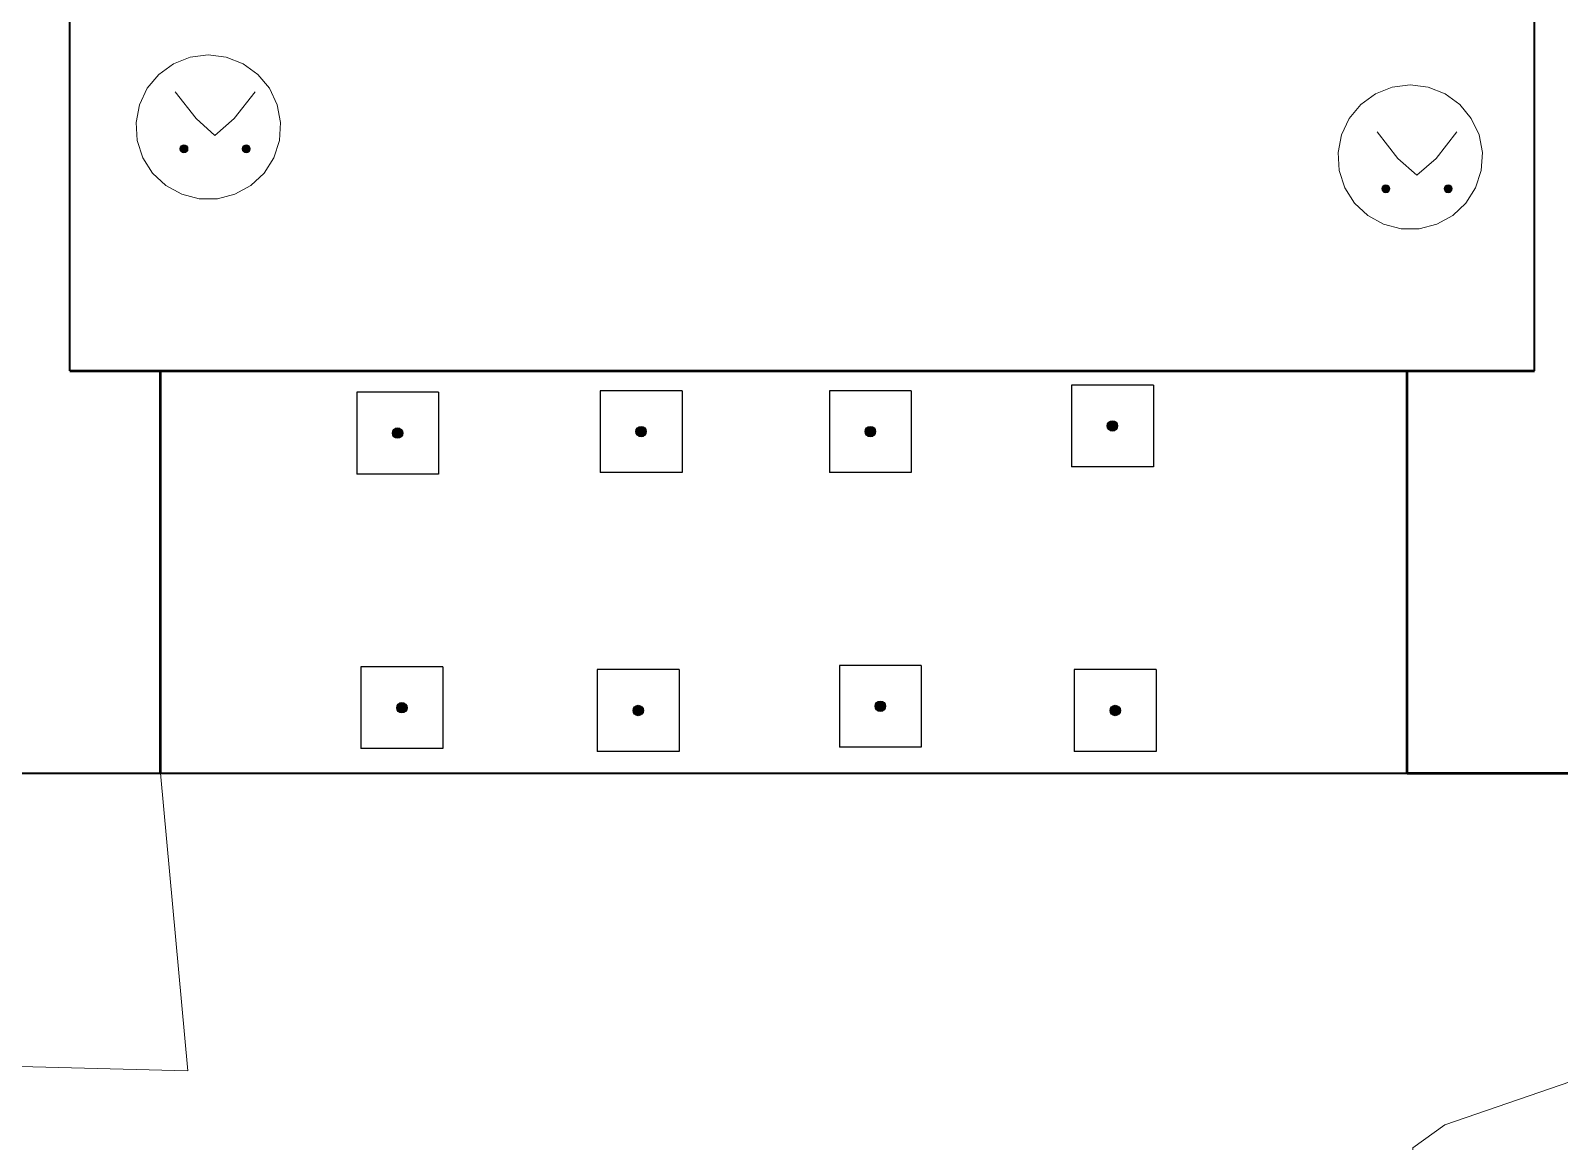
# Model space of a CAD drawing. Extents: x 1000 to 4000, y -5000 to -1000.
# Drawn here: x 1532.92 to 1570.26, y -4349.34 to -4322.2 of the extents above; entities that cross this region are included whole.
import ezdxf

# ---------------------------------------------------------------- set-up
doc = ezdxf.new("R2010")
doc.units = 0
doc.header["$MEASUREMENT"] = 0
for name, color, linetype in [('СЛОЙ_24', 7, 'CONTINUOUS'), ('СЛОЙ_41', 7, 'CONTINUOUS'), ('СЛОЙ_6', 7, 'CONTINUOUS')]:
    doc.layers.add(name, color=color, linetype=linetype)

# ---------------------------------------------------------------- blocks, each defined once
blk = doc.blocks.new('*U105')
at = {"layer": 'СЛОЙ_6', "color": 7, "linetype": 'Continuous'}
for points in [[(-0.125, -0.025), (-0.127, 0), (-0.125, 0.025)], [(-0.118, -0.049), (-0.125, 0.025), (-0.118, 0.049)], [(-0.125, -0.025), (-0.125, 0.025), (-0.118, -0.049)], [(-0.106, -0.071), (-0.118, 0.049), (-0.106, 0.071)], [(-0.118, -0.049), (-0.118, 0.049), (-0.106, -0.071)], [(-0.09, -0.09), (-0.106, 0.071), (-0.09, 0.09)], [(-0.106, -0.071), (-0.106, 0.071), (-0.09, -0.09)], [(-0.071, -0.106), (-0.09, 0.09), (-0.071, 0.106)], [(-0.09, -0.09), (-0.09, 0.09), (-0.071, -0.106)], [(-0.049, -0.118), (-0.071, 0.106), (-0.049, 0.118)], [(-0.071, -0.106), (-0.071, 0.106), (-0.049, -0.118)], [(-0.025, -0.125), (-0.049, 0.118), (-0.025, 0.125)], [(-0.049, -0.118), (-0.049, 0.118), (-0.025, -0.125)], [(0, -0.127), (-0.025, 0.125), (0, 0.127)], [(-0.025, -0.125), (-0.025, 0.125), (0, -0.127)]]:
    blk.add_solid(points, dxfattribs=at)
at = {"layer": 'СЛОЙ_6', "color": 7, "linetype": 'Continuous', "extrusion": (0, 0, -1)}
for points in [[(0, -0.127), (0, 0.127), (-0.025, -0.125)], [(-0.025, -0.125), (0, 0.127), (-0.025, 0.125)], [(-0.025, -0.125), (-0.025, 0.125), (-0.049, -0.118)], [(-0.049, -0.118), (-0.025, 0.125), (-0.049, 0.118)], [(-0.049, -0.118), (-0.049, 0.118), (-0.071, -0.106)], [(-0.071, -0.106), (-0.049, 0.118), (-0.071, 0.106)], [(-0.071, -0.106), (-0.071, 0.106), (-0.09, -0.09)], [(-0.09, -0.09), (-0.071, 0.106), (-0.09, 0.09)], [(-0.09, -0.09), (-0.09, 0.09), (-0.106, -0.071)], [(-0.106, -0.071), (-0.09, 0.09), (-0.106, 0.071)], [(-0.106, -0.071), (-0.106, 0.071), (-0.118, -0.049)], [(-0.118, -0.049), (-0.106, 0.071), (-0.118, 0.049)], [(-0.118, -0.049), (-0.118, 0.049), (-0.125, -0.025)], [(-0.125, -0.025), (-0.118, 0.049), (-0.125, 0.025)], [(-0.125, -0.025), (-0.125, 0.025), (-0.127, 0)]]:
    blk.add_solid(points, dxfattribs=at)
blk = doc.blocks.new('108_1_1')
at = {"layer": 'СЛОЙ_6', "color": 7, "linetype": 'Continuous'}
for p, q in [((1, 1), (-1, 1)), ((-1, -1), (-1, 1)), ((1, -1), (1, 1)), ((1, -1), (-1, -1))]:
    blk.add_line(p, q, dxfattribs=at)
blk.add_circle((0, 0), 0.127, dxfattribs=at)
blk.add_blockref('*U105', (0, 0), dxfattribs=at)

msp = doc.modelspace()

# ---------------------------------------------------------------- linework, layer by layer
at = {"layer": 'СЛОЙ_24', "color": 253, "linetype": 'Continuous', "lineweight": 0}
msp.add_line((1536.755, -4347.61), (1536.094, -4340.341), dxfattribs=at)
for points in [[(1537.258, -4322.786), (1537.697, -4322.842), (1538.109, -4323.005), (1538.467, -4323.265), (1538.749, -4323.606), (1538.937, -4324.006), (1539.02, -4324.441), (1538.993, -4324.883), (1538.856, -4325.304), (1538.619, -4325.678), (1538.296, -4325.981), (1537.908, -4326.194), (1537.479, -4326.305), (1537.036, -4326.305), (1536.608, -4326.194), (1536.22, -4325.981), (1535.897, -4325.678), (1535.66, -4325.304), (1535.523, -4324.883), (1535.495, -4324.441), (1535.578, -4324.006), (1535.766, -4323.606), (1536.049, -4323.265), (1536.407, -4323.005), (1536.818, -4322.842)], [(1566.615, -4323.521), (1567.054, -4323.576), (1567.466, -4323.739), (1567.824, -4324), (1568.106, -4324.341), (1568.295, -4324.741), (1568.378, -4325.176), (1568.35, -4325.618), (1568.213, -4326.039), (1567.976, -4326.413), (1567.653, -4326.716), (1567.265, -4326.929), (1566.836, -4327.039), (1566.393, -4327.039), (1565.965, -4326.929), (1565.577, -4326.716), (1565.254, -4326.413), (1565.017, -4326.039), (1564.88, -4325.618), (1564.852, -4325.176), (1564.935, -4324.741), (1565.124, -4324.341), (1565.406, -4324), (1565.764, -4323.739), (1566.176, -4323.576)]]:
    msp.add_lwpolyline(points, close=True, dxfattribs=at)
for points in [[(1592.914, -4334.811), (1590.999, -4333.345), (1589.988, -4335.164), (1586.859, -4339.543), (1577.471, -4345.487), (1567.457, -4348.929), (1566.678, -4349.497), (1566.695, -4356.42), (1552.289, -4356.591)], [(1514.781, -4343.634), (1515.779, -4344.636), (1517.335, -4345.839), (1519.52, -4347.084), (1527.284, -4347.369), (1536.755, -4347.61)]]:
    msp.add_lwpolyline(points, dxfattribs=at)
at = {"layer": 'СЛОЙ_41', "color": 253, "linetype": 'Continuous', "lineweight": 0}
for p, q in [((1536.45, -4323.696), (1536.96, -4324.346)), ((1538.4, -4323.696), (1537.89, -4324.346)), ((1536.96, -4324.346), (1537.42, -4324.756)), ((1537.89, -4324.346), (1537.42, -4324.756)), ((1565.806, -4324.671), (1566.316, -4325.321)), ((1567.756, -4324.671), (1567.246, -4325.321)), ((1566.316, -4325.321), (1566.776, -4325.731)), ((1567.246, -4325.321), (1566.776, -4325.731))]:
    msp.add_line(p, q, dxfattribs=at)
for centre in [(1536.664, -4325.084), (1538.185, -4325.084), (1566.02, -4326.059), (1567.541, -4326.059)]:
    msp.add_circle(centre, 0.0976, dxfattribs=at)
for points in [[(1536.568, -4325.103), (1536.566, -4325.084), (1536.568, -4325.065)], [(1536.573, -4325.121), (1536.568, -4325.065), (1536.573, -4325.047)], [(1536.568, -4325.103), (1536.568, -4325.065), (1536.573, -4325.121)], [(1536.582, -4325.138), (1536.573, -4325.047), (1536.582, -4325.03)], [(1536.573, -4325.121), (1536.573, -4325.047), (1536.582, -4325.138)], [(1536.595, -4325.153), (1536.582, -4325.03), (1536.595, -4325.015)], [(1536.582, -4325.138), (1536.582, -4325.03), (1536.595, -4325.153)], [(1536.609, -4325.165), (1536.595, -4325.015), (1536.609, -4325.003)], [(1536.595, -4325.153), (1536.595, -4325.015), (1536.609, -4325.165)], [(1536.626, -4325.174), (1536.609, -4325.003), (1536.626, -4324.994)], [(1536.609, -4325.165), (1536.609, -4325.003), (1536.626, -4325.174)], [(1536.645, -4325.18), (1536.626, -4324.994), (1536.645, -4324.988)], [(1536.626, -4325.174), (1536.626, -4324.994), (1536.645, -4325.18)], [(1536.664, -4325.182), (1536.645, -4324.988), (1536.664, -4324.986)], [(1536.645, -4325.18), (1536.645, -4324.988), (1536.664, -4325.182)], [(1538.089, -4325.103), (1538.087, -4325.084), (1538.089, -4325.065)], [(1538.094, -4325.121), (1538.089, -4325.065), (1538.094, -4325.047)], [(1538.089, -4325.103), (1538.089, -4325.065), (1538.094, -4325.121)], [(1538.103, -4325.138), (1538.094, -4325.047), (1538.103, -4325.03)], [(1538.094, -4325.121), (1538.094, -4325.047), (1538.103, -4325.138)], [(1538.116, -4325.153), (1538.103, -4325.03), (1538.116, -4325.015)], [(1538.103, -4325.138), (1538.103, -4325.03), (1538.116, -4325.153)], [(1538.13, -4325.165), (1538.116, -4325.015), (1538.13, -4325.003)], [(1538.116, -4325.153), (1538.116, -4325.015), (1538.13, -4325.165)], [(1538.147, -4325.174), (1538.13, -4325.003), (1538.147, -4324.994)], [(1538.13, -4325.165), (1538.13, -4325.003), (1538.147, -4325.174)], [(1538.166, -4325.18), (1538.147, -4324.994), (1538.166, -4324.988)], [(1538.147, -4325.174), (1538.147, -4324.994), (1538.166, -4325.18)], [(1538.185, -4325.182), (1538.166, -4324.988), (1538.185, -4324.986)], [(1538.166, -4325.18), (1538.166, -4324.988), (1538.185, -4325.182)], [(1565.924, -4326.078), (1565.922, -4326.059), (1565.924, -4326.04)], [(1565.929, -4326.096), (1565.924, -4326.04), (1565.929, -4326.022)], [(1565.924, -4326.078), (1565.924, -4326.04), (1565.929, -4326.096)], [(1565.938, -4326.113), (1565.929, -4326.022), (1565.938, -4326.005)], [(1565.929, -4326.096), (1565.929, -4326.022), (1565.938, -4326.113)], [(1565.951, -4326.128), (1565.938, -4326.005), (1565.951, -4325.99)], [(1565.938, -4326.113), (1565.938, -4326.005), (1565.951, -4326.128)], [(1565.965, -4326.14), (1565.951, -4325.99), (1565.965, -4325.978)], [(1565.951, -4326.128), (1565.951, -4325.99), (1565.965, -4326.14)], [(1565.982, -4326.149), (1565.965, -4325.978), (1565.982, -4325.969)], [(1565.965, -4326.14), (1565.965, -4325.978), (1565.982, -4326.149)], [(1566.001, -4326.155), (1565.982, -4325.969), (1566.001, -4325.963)], [(1565.982, -4326.149), (1565.982, -4325.969), (1566.001, -4326.155)], [(1566.02, -4326.157), (1566.001, -4325.963), (1566.02, -4325.961)], [(1566.001, -4326.155), (1566.001, -4325.963), (1566.02, -4326.157)], [(1567.445, -4326.078), (1567.443, -4326.059), (1567.445, -4326.04)], [(1567.45, -4326.096), (1567.445, -4326.04), (1567.45, -4326.022)], [(1567.445, -4326.078), (1567.445, -4326.04), (1567.45, -4326.096)], [(1567.459, -4326.113), (1567.45, -4326.022), (1567.459, -4326.005)], [(1567.45, -4326.096), (1567.45, -4326.022), (1567.459, -4326.113)], [(1567.472, -4326.128), (1567.459, -4326.005), (1567.472, -4325.99)], [(1567.459, -4326.113), (1567.459, -4326.005), (1567.472, -4326.128)], [(1567.486, -4326.14), (1567.472, -4325.99), (1567.486, -4325.978)], [(1567.472, -4326.128), (1567.472, -4325.99), (1567.486, -4326.14)], [(1567.503, -4326.149), (1567.486, -4325.978), (1567.503, -4325.969)], [(1567.486, -4326.14), (1567.486, -4325.978), (1567.503, -4326.149)], [(1567.522, -4326.155), (1567.503, -4325.969), (1567.522, -4325.963)], [(1567.503, -4326.149), (1567.503, -4325.969), (1567.522, -4326.155)], [(1567.541, -4326.157), (1567.522, -4325.963), (1567.541, -4325.961)], [(1567.522, -4326.155), (1567.522, -4325.963), (1567.541, -4326.157)]]:
    msp.add_solid(points, dxfattribs=at)
at = {"layer": 'СЛОЙ_41', "color": 253, "linetype": 'Continuous', "lineweight": 0, "extrusion": (0, 0, -1)}
for points in [[(-1536.664, -4325.182), (-1536.664, -4324.986), (-1536.683, -4325.18)], [(-1536.683, -4325.18), (-1536.664, -4324.986), (-1536.683, -4324.988)], [(-1536.683, -4325.18), (-1536.683, -4324.988), (-1536.701, -4325.174)], [(-1536.701, -4325.174), (-1536.683, -4324.988), (-1536.701, -4324.994)], [(-1536.701, -4325.174), (-1536.701, -4324.994), (-1536.718, -4325.165)], [(-1536.718, -4325.165), (-1536.701, -4324.994), (-1536.718, -4325.003)], [(-1536.718, -4325.165), (-1536.718, -4325.003), (-1536.733, -4325.153)], [(-1536.733, -4325.153), (-1536.718, -4325.003), (-1536.733, -4325.015)], [(-1536.733, -4325.153), (-1536.733, -4325.015), (-1536.745, -4325.138)], [(-1536.745, -4325.138), (-1536.733, -4325.015), (-1536.745, -4325.03)], [(-1536.745, -4325.138), (-1536.745, -4325.03), (-1536.754, -4325.121)], [(-1536.754, -4325.121), (-1536.745, -4325.03), (-1536.754, -4325.047)], [(-1536.754, -4325.121), (-1536.754, -4325.047), (-1536.759, -4325.103)], [(-1536.759, -4325.103), (-1536.754, -4325.047), (-1536.759, -4325.065)], [(-1536.759, -4325.103), (-1536.759, -4325.065), (-1536.761, -4325.084)], [(-1538.185, -4325.182), (-1538.185, -4324.986), (-1538.204, -4325.18)], [(-1538.204, -4325.18), (-1538.185, -4324.986), (-1538.204, -4324.988)], [(-1538.204, -4325.18), (-1538.204, -4324.988), (-1538.222, -4325.174)], [(-1538.222, -4325.174), (-1538.204, -4324.988), (-1538.222, -4324.994)], [(-1538.222, -4325.174), (-1538.222, -4324.994), (-1538.239, -4325.165)], [(-1538.239, -4325.165), (-1538.222, -4324.994), (-1538.239, -4325.003)], [(-1538.239, -4325.165), (-1538.239, -4325.003), (-1538.254, -4325.153)], [(-1538.254, -4325.153), (-1538.239, -4325.003), (-1538.254, -4325.015)], [(-1538.254, -4325.153), (-1538.254, -4325.015), (-1538.266, -4325.138)], [(-1538.266, -4325.138), (-1538.254, -4325.015), (-1538.266, -4325.03)], [(-1538.266, -4325.138), (-1538.266, -4325.03), (-1538.275, -4325.121)], [(-1538.275, -4325.121), (-1538.266, -4325.03), (-1538.275, -4325.047)], [(-1538.275, -4325.121), (-1538.275, -4325.047), (-1538.28, -4325.103)], [(-1538.28, -4325.103), (-1538.275, -4325.047), (-1538.28, -4325.065)], [(-1538.28, -4325.103), (-1538.28, -4325.065), (-1538.282, -4325.084)], [(-1566.02, -4326.157), (-1566.02, -4325.961), (-1566.039, -4326.155)], [(-1566.039, -4326.155), (-1566.02, -4325.961), (-1566.039, -4325.963)], [(-1566.039, -4326.155), (-1566.039, -4325.963), (-1566.057, -4326.149)], [(-1566.057, -4326.149), (-1566.039, -4325.963), (-1566.057, -4325.969)], [(-1566.057, -4326.149), (-1566.057, -4325.969), (-1566.074, -4326.14)], [(-1566.074, -4326.14), (-1566.057, -4325.969), (-1566.074, -4325.978)], [(-1566.074, -4326.14), (-1566.074, -4325.978), (-1566.089, -4326.128)], [(-1566.089, -4326.128), (-1566.074, -4325.978), (-1566.089, -4325.99)], [(-1566.089, -4326.128), (-1566.089, -4325.99), (-1566.101, -4326.113)], [(-1566.101, -4326.113), (-1566.089, -4325.99), (-1566.101, -4326.005)], [(-1566.101, -4326.113), (-1566.101, -4326.005), (-1566.11, -4326.096)], [(-1566.11, -4326.096), (-1566.101, -4326.005), (-1566.11, -4326.022)], [(-1566.11, -4326.096), (-1566.11, -4326.022), (-1566.115, -4326.078)], [(-1566.115, -4326.078), (-1566.11, -4326.022), (-1566.115, -4326.04)], [(-1566.115, -4326.078), (-1566.115, -4326.04), (-1566.117, -4326.059)], [(-1567.541, -4326.157), (-1567.541, -4325.961), (-1567.56, -4326.155)], [(-1567.56, -4326.155), (-1567.541, -4325.961), (-1567.56, -4325.963)], [(-1567.56, -4326.155), (-1567.56, -4325.963), (-1567.578, -4326.149)], [(-1567.578, -4326.149), (-1567.56, -4325.963), (-1567.578, -4325.969)], [(-1567.578, -4326.149), (-1567.578, -4325.969), (-1567.595, -4326.14)], [(-1567.595, -4326.14), (-1567.578, -4325.969), (-1567.595, -4325.978)], [(-1567.595, -4326.14), (-1567.595, -4325.978), (-1567.61, -4326.128)], [(-1567.61, -4326.128), (-1567.595, -4325.978), (-1567.61, -4325.99)], [(-1567.61, -4326.128), (-1567.61, -4325.99), (-1567.622, -4326.113)], [(-1567.622, -4326.113), (-1567.61, -4325.99), (-1567.622, -4326.005)], [(-1567.622, -4326.113), (-1567.622, -4326.005), (-1567.631, -4326.096)], [(-1567.631, -4326.096), (-1567.622, -4326.005), (-1567.631, -4326.022)], [(-1567.631, -4326.096), (-1567.631, -4326.022), (-1567.636, -4326.078)], [(-1567.636, -4326.078), (-1567.631, -4326.022), (-1567.636, -4326.04)], [(-1567.636, -4326.078), (-1567.636, -4326.04), (-1567.638, -4326.059)]]:
    msp.add_solid(points, dxfattribs=at)
at = {"layer": 'СЛОЙ_6', "color": 253, "linetype": 'Continuous', "lineweight": 50}
for p, q in [((1533.878, -4330.506), (1536.094, -4330.506)), ((1536.094, -4340.341), (1536.094, -4330.506)), ((1536.094, -4330.506), (1566.54, -4330.506)), ((1566.54, -4340.341), (1566.54, -4330.506)), ((1566.54, -4330.506), (1569.648, -4330.506)), ((1566.54, -4340.341), (1576.524, -4340.341))]:
    msp.add_line(p, q, dxfattribs=at)
at = {"layer": 'СЛОЙ_6', "color": 253, "linetype": 'Continuous', "lineweight": 40}
for points in [[(1533.878, -4330.506), (1533.878, -4301.074)], [(1569.648, -4330.506), (1569.648, -4301.074)], [(1526.91, -4340.341), (1535.521, -4340.341)], [(1535.521, -4340.341), (1536.094, -4340.341)], [(1536.094, -4340.341), (1566.54, -4340.341)]]:
    msp.add_lwpolyline(points, dxfattribs=at)

# ---------------------------------------------------------------- block references
at = {"layer": 'СЛОЙ_6', "color": 253, "linetype": 'Continuous', "lineweight": 0, "rotation": 90}
for p in [(1559.341, -4331.856), (1541.882, -4332.03), (1547.828, -4331.994), (1553.428, -4331.994), (1541.986, -4338.74), (1547.759, -4338.808), (1553.672, -4338.705), (1559.41, -4338.808)]:
    msp.add_blockref('108_1_1', p, dxfattribs=at)

doc.saveas('drawing.dxf')
